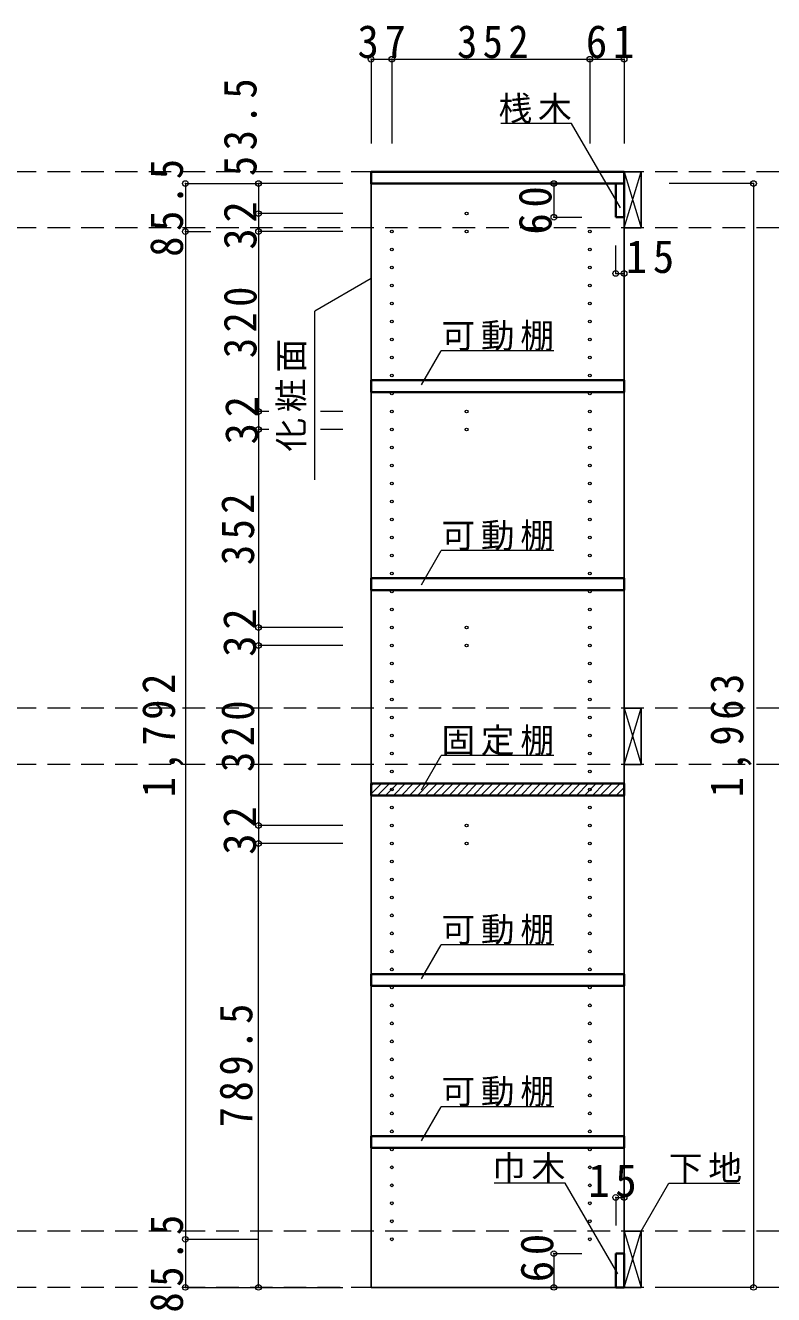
# Model space of a CAD drawing. Units: millimetres at full size, sheet at 1:20. Extents: x -3922 to 3878, y -2932 to 2722.
# Drawn here: x 510 to 1841, y -1724 to 533 of the extents above; entities that cross this region are included whole.
import ezdxf

# ---------------------------------------------------------------- set-up
doc = ezdxf.new("R2010")
doc.units = ezdxf.units.MM
doc.header["$LTSCALE"] = 20
doc.header["$PDMODE"] = 32
doc.header["$PDSIZE"] = 10
doc.linetypes.add('DASHED2', pattern=[3, 2, -1])
for name, color, linetype, lineweight in [('0-2', 2, 'Continuous', 35), ('0-3_固定棚', 3, 'Continuous', 25), ('0-4_可動棚', 3, 'Continuous', 25), ('0-5_側板', 4, 'Continuous', 9), ('0-7_桟木・巾木', 2, 'Continuous', 35), ('0-8', 3, 'Continuous', 25), ('0-A_文字', 7, 'Continuous', 18), ('0-B_寸法', 7, 'Continuous', 9), ('0-C_ハッチ', 4, 'Continuous', 9)]:
    doc.layers.add(name, color=color, linetype=linetype, lineweight=lineweight)
doc.styles.add('ＭＳ ゴシック', font='')
doc.styles.get('ＭＳ ゴシック').set_extended_font_data('MS Gothic')

msp = doc.modelspace()

# ---------------------------------------------------------------- linework, layer by layer
at = {"layer": '0-2'}
for p, q in [((1124.89, 272.73), (1574.89, 272.73)), ((1574.89, 272.73), (1574.89, 251.73))]:
    msp.add_line(p, q, dxfattribs=at)
msp.add_lwpolyline([(1574.89, 251.73), (1124.89, 251.73), (1124.89, 272.73)], dxfattribs=at)
at = {"layer": '0-3_固定棚', "color": 2, "lineweight": 35}
for p, q in [((1124.89, -815.27), (1574.89, -815.27)), ((1124.89, -815.27), (1124.89, -836.27)), ((1574.89, -815.27), (1574.89, -836.27)), ((1124.89, -836.27), (1574.89, -836.27))]:
    msp.add_line(p, q, dxfattribs=at)
at = {"layer": '0-4_可動棚', "color": 2, "lineweight": 35}
for p, q in [((1124.89, -119.27), (1124.89, -98.27)), ((1124.89, -119.27), (1574.89, -119.27)), ((1124.89, -471.27), (1124.89, -450.27)), ((1124.89, -471.27), (1574.89, -471.27)), ((1124.89, -1175.27), (1124.89, -1154.27)), ((1124.89, -1175.27), (1574.89, -1175.27)), ((1124.89, -1463.27), (1124.89, -1442.27)), ((1124.89, -1463.27), (1574.89, -1463.27))]:
    msp.add_line(p, q, dxfattribs=at)
for points in [[(1124.89, -98.27), (1574.89, -98.27), (1574.89, -119.27)], [(1124.89, -450.27), (1574.89, -450.27), (1574.89, -471.27)], [(1124.89, -1154.27), (1574.89, -1154.27), (1574.89, -1175.27)], [(1124.89, -1442.27), (1574.89, -1442.27), (1574.89, -1463.27)]]:
    msp.add_lwpolyline(points, dxfattribs=at)
at = {"layer": '0-5_側板', "color": 3, "lineweight": 25}
for p, q in [((1574.89, 251.73), (1124.89, 251.73)), ((1574.89, -1711.27), (1574.89, 251.73))]:
    msp.add_line(p, q, dxfattribs=at)
msp.add_lwpolyline([(1124.89, 251.73), (1124.89, -1711.27), (1574.89, -1711.27)], dxfattribs=at)
at = {"layer": '0-5_側板'}
for centre in [(1294.89, 198.23), (1161.89, 166.23), (1294.89, 166.23), (1513.89, 166.23), (1161.89, 134.23), (1513.89, 134.23), (1161.89, 102.23), (1513.89, 102.23), (1161.89, 70.23), (1513.89, 70.23), (1161.89, 38.23), (1513.89, 38.23), (1161.89, 6.23), (1513.89, 6.23), (1161.89, -25.77), (1513.89, -25.77), (1161.89, -57.77), (1513.89, -57.77), (1161.89, -89.77), (1513.89, -89.77), (1161.89, -121.77), (1513.89, -121.77), (1161.89, -153.77), (1294.89, -153.77), (1513.89, -153.77), (1161.89, -185.77), (1294.89, -185.77), (1513.89, -185.77), (1161.89, -217.77), (1513.89, -217.77), (1161.89, -249.77), (1513.89, -249.77), (1161.89, -281.77), (1513.89, -281.77), (1161.89, -313.77), (1513.89, -313.77), (1161.89, -345.77), (1513.89, -345.77), (1161.89, -377.77), (1513.89, -377.77), (1161.89, -409.77), (1513.89, -409.77), (1161.89, -441.77), (1513.89, -441.77), (1161.89, -473.77), (1513.89, -473.77), (1161.89, -505.77), (1513.89, -505.77), (1161.89, -537.77), (1294.89, -537.77), (1513.89, -537.77), (1161.89, -569.77), (1294.89, -569.77), (1513.89, -569.77), (1161.89, -601.77), (1513.89, -601.77), (1161.89, -633.77), (1513.89, -633.77), (1161.89, -665.77), (1513.89, -665.77), (1161.89, -697.77), (1513.89, -697.77), (1161.89, -729.77), (1513.89, -729.77), (1161.89, -761.77), (1513.89, -761.77), (1161.89, -793.77), (1513.89, -793.77), (1161.89, -825.77), (1513.89, -825.77), (1161.89, -857.77), (1513.89, -857.77), (1161.89, -889.77), (1294.89, -889.77), (1513.89, -889.77), (1161.89, -921.77), (1294.89, -921.77), (1513.89, -921.77), (1161.89, -953.77), (1513.89, -953.77), (1161.89, -985.77), (1513.89, -985.77), (1161.89, -1017.77), (1513.89, -1017.77), (1161.89, -1049.77), (1513.89, -1049.77), (1161.89, -1081.77), (1513.89, -1081.77), (1161.89, -1113.77), (1513.89, -1113.77), (1161.89, -1145.77), (1513.89, -1145.77), (1161.89, -1177.77), (1513.89, -1177.77), (1161.89, -1209.77), (1513.89, -1209.77), (1161.89, -1241.77), (1513.89, -1241.77), (1161.89, -1273.77), (1513.89, -1273.77), (1161.89, -1305.77), (1513.89, -1305.77), (1161.89, -1337.77), (1513.89, -1337.77), (1161.89, -1369.77), (1513.89, -1369.77), (1161.89, -1401.77), (1513.89, -1401.77), (1161.89, -1433.77), (1513.89, -1433.77), (1161.89, -1465.77), (1513.89, -1465.77), (1161.89, -1497.77), (1513.89, -1497.77), (1161.89, -1529.77), (1513.89, -1529.77), (1161.89, -1561.77), (1513.89, -1561.77), (1161.89, -1593.77), (1513.89, -1593.77), (1161.89, -1625.77), (1513.89, -1625.77)]:
    msp.add_circle(centre, 2.5, dxfattribs=at)
at = {"layer": '0-7_桟木・巾木'}
for p, q in [((1574.89, 251.73), (1559.89, 251.73)), ((1559.89, 191.73), (1559.89, 251.73)), ((1574.89, 251.73), (1574.89, 191.73)), ((1559.89, -1651.27), (1574.89, -1651.27)), ((1574.89, -1651.27), (1574.89, -1711.27))]:
    msp.add_line(p, q, dxfattribs=at)
for points in [[(1574.89, 191.73), (1563.4, 191.73), (1559.89, 191.73)], [(1574.89, -1711.27), (1559.89, -1711.27), (1559.89, -1651.27)]]:
    msp.add_lwpolyline(points, dxfattribs=at)
at = {"layer": '0-8'}
for p, q in [((1574.89, 272.73), (1574.89, 172.73)), ((1604.89, 272.73), (1574.89, 272.73)), ((1604.89, 172.73), (1604.89, 272.73)), ((1574.89, 172.73), (1604.89, 172.73)), ((1574.89, -681.27), (1574.89, -781.27)), ((1604.89, -681.27), (1574.89, -681.27)), ((1604.89, -781.27), (1604.89, -681.27)), ((1574.89, -781.27), (1604.89, -781.27)), ((1574.89, -1611.27), (1574.89, -1711.27)), ((1604.89, -1611.27), (1574.89, -1611.27)), ((1604.89, -1711.27), (1604.89, -1611.27)), ((1574.89, -1711.27), (1604.89, -1711.27))]:
    msp.add_line(p, q, dxfattribs=at)
at = {"layer": '0-8', "color": 7, "lineweight": 18}
for p, q in [((1574.89, 172.73), (1604.89, 272.73)), ((1574.89, 272.73), (1604.89, 172.73)), ((1574.89, -781.27), (1604.89, -681.27)), ((1574.89, -681.27), (1604.89, -781.27)), ((1574.89, -1711.27), (1604.89, -1611.27)), ((1574.89, -1611.27), (1604.89, -1711.27))]:
    msp.add_line(p, q, dxfattribs=at)
at = {"layer": '0-A_文字'}
for p, q in [((1124.89, 82.66), (1024.89, 24.93)), ((1024.89, -275.07), (1024.89, 24.93)), ((1214.88, -106.55), (1249.89, -45.9)), ((1449.89, -45.9), (1249.89, -45.9)), ((1214.88, -461.79), (1249.89, -401.14)), ((1449.89, -401.14), (1249.89, -401.14)), ((1214.88, -826.33), (1249.89, -765.68)), ((1449.89, -765.68), (1249.89, -765.68)), ((1214.88, -1162.55), (1249.89, -1101.9)), ((1449.89, -1101.9), (1249.89, -1101.9)), ((1214.88, -1450.55), (1249.89, -1389.9)), ((1449.89, -1389.9), (1249.89, -1389.9)), ((1470.11, -1525.68), (1344.09, -1525.68)), ((1563.49, -1687.41), (1470.11, -1525.68))]:
    msp.add_line(p, q, dxfattribs=at)
for points in [[(1568.22, 208.2), (1481.55, 358.32), (1355.52, 358.32)], [(1604.89, -1611.27), (1654.31, -1525.68), (1780.34, -1525.68)]]:
    msp.add_lwpolyline(points, dxfattribs=at)
at = {"layer": '0-B_寸法', "color": 4}
for p, q in [((1124.89, 472.73), (1124.89, 322.73)), ((1124.89, 472.73), (1574.89, 472.73)), ((1161.89, 472.73), (1161.89, 322.73)), ((1513.89, 472.73), (1513.89, 322.73)), ((1574.89, 472.73), (1574.89, 322.73)), ((794.89, 251.73), (794.89, -1711.27)), ((794.89, 251.73), (924.89, 251.73)), ((924.89, 251.73), (924.89, 198.23)), ((1074.89, 251.73), (924.89, 251.73)), ((1449.89, 251.73), (1449.89, 191.73)), ((1449.89, 251.73), (1499.89, 251.73)), ((1804.89, 251.73), (1654.89, 251.73)), ((1804.89, 251.73), (1804.89, -1711.27)), ((924.89, 198.23), (924.89, 166.23)), ((1074.89, 198.23), (924.89, 198.23)), ((1449.89, 191.73), (1499.89, 191.73)), ((794.89, 166.23), (839.91, 166.23)), ((924.89, 166.23), (924.89, -153.77)), ((1074.89, 166.23), (924.89, 166.23)), ((1559.89, 91.73), (1559.89, 141.73)), ((1574.89, 91.73), (1574.89, 141.73)), ((1559.89, 91.73), (1574.89, 91.73)), ((924.89, -153.77), (924.89, -185.77)), ((943.39, -153.77), (924.89, -153.77)), ((1074.89, -153.77), (1035.14, -153.77)), ((924.89, -185.77), (924.89, -537.77)), ((943.39, -185.77), (924.89, -185.77)), ((1074.89, -185.77), (1035.14, -185.77)), ((924.89, -537.77), (924.89, -569.77)), ((1074.89, -537.77), (924.89, -537.77)), ((924.89, -569.77), (924.89, -889.77)), ((1074.89, -569.77), (924.89, -569.77)), ((924.89, -889.77), (924.89, -921.77)), ((1074.89, -889.77), (924.89, -889.77)), ((1074.89, -921.77), (924.89, -921.77)), ((924.89, -1711.27), (924.89, -921.77)), ((1559.89, -1551.27), (1574.89, -1551.27)), ((1559.89, -1551.27), (1559.89, -1601.27)), ((1574.89, -1551.27), (1574.89, -1601.27)), ((794.89, -1625.77), (924.89, -1625.77)), ((1449.89, -1651.27), (1449.89, -1711.27)), ((1449.89, -1651.27), (1499.89, -1651.27)), ((794.89, -1711.27), (924.89, -1711.27)), ((924.89, -1711.27), (1074.89, -1711.27)), ((1449.89, -1711.27), (1499.89, -1711.27)), ((1804.89, -1711.27), (1654.89, -1711.27))]:
    msp.add_line(p, q, dxfattribs=at)
at = {"layer": '0-B_寸法', "color": 4, "linetype": 'DASHED2'}
for p, q in [((3049.89, 272.73), (-2724.11, 272.73)), ((3049.89, 172.73), (-2724.11, 172.73)), ((3049.89, -681.27), (-2724.11, -681.27)), ((3049.89, -781.27), (-2724.11, -781.27)), ((3049.89, -1611.27), (-2724.11, -1611.27)), ((3049.89, -1711.27), (-2724.11, -1711.27))]:
    msp.add_line(p, q, dxfattribs=at)
at = {"layer": '0-B_寸法'}
for p in [(1124.89, 472.73), (1161.89, 472.73), (1513.89, 472.73), (1574.89, 472.73), (794.89, 251.73), (924.89, 251.73), (1449.89, 251.73), (1804.89, 251.73), (924.89, 198.23), (1449.89, 191.73), (794.89, 166.23), (924.89, 166.23), (1559.89, 91.73), (1574.89, 91.73), (924.89, -153.77), (924.89, -185.77), (924.89, -537.77), (924.89, -569.77), (924.89, -889.77), (924.89, -921.77), (1559.89, -1551.27), (1574.89, -1551.27), (794.89, -1625.77), (1449.89, -1651.27), (794.89, -1711.27), (924.89, -1711.27), (1449.89, -1711.27), (1804.89, -1711.27)]:
    msp.add_point(p, dxfattribs=at)
at = {"layer": '0-C_ハッチ'}
for p, q in [((1124.89, -833.79), (1143.42, -815.27)), ((1124.89, -819.65), (1129.28, -815.27)), ((1136.56, -836.27), (1157.56, -815.27)), ((1150.7, -836.27), (1171.7, -815.27)), ((1164.85, -836.27), (1185.85, -815.27)), ((1178.99, -836.27), (1199.99, -815.27)), ((1193.13, -836.27), (1214.13, -815.27)), ((1207.27, -836.27), (1228.27, -815.27)), ((1221.41, -836.27), (1242.41, -815.27)), ((1235.56, -836.27), (1256.56, -815.27)), ((1249.7, -836.27), (1270.7, -815.27)), ((1263.84, -836.27), (1284.84, -815.27)), ((1277.98, -836.27), (1298.98, -815.27)), ((1292.12, -836.27), (1313.12, -815.27)), ((1306.27, -836.27), (1327.27, -815.27)), ((1320.41, -836.27), (1341.41, -815.27)), ((1334.55, -836.27), (1355.55, -815.27)), ((1348.69, -836.27), (1369.69, -815.27)), ((1362.84, -836.27), (1383.84, -815.27)), ((1376.98, -836.27), (1397.98, -815.27)), ((1391.12, -836.27), (1412.12, -815.27)), ((1405.26, -836.27), (1426.26, -815.27)), ((1419.4, -836.27), (1440.4, -815.27)), ((1433.55, -836.27), (1454.55, -815.27)), ((1447.69, -836.27), (1468.69, -815.27)), ((1461.83, -836.27), (1482.83, -815.27)), ((1475.97, -836.27), (1496.97, -815.27)), ((1490.11, -836.27), (1511.11, -815.27)), ((1504.26, -836.27), (1525.26, -815.27)), ((1518.4, -836.27), (1539.4, -815.27)), ((1532.54, -836.27), (1553.54, -815.27)), ((1546.68, -836.27), (1567.68, -815.27)), ((1560.83, -836.27), (1574.89, -822.2))]:
    msp.add_line(p, q, dxfattribs=at)

# ---------------------------------------------------------------- texts
at = {"layer": '0-A_文字', "char_height": 43.99, "attachment_point": 7, "style": 'ＭＳ ゴシック'}
for s, insert in [('\\T1.17;桟木', (1351.55, 358.32)), ('\\T1.17;可動棚', (1249.89, -45.9)), ('\\T1.17;可動棚', (1249.89, -401.14)), ('\\T1.17;固定棚', (1249.89, -765.68)), ('\\T1.17;可動棚', (1249.89, -1101.9)), ('\\T1.17;可動棚', (1249.89, -1389.9)), ('\\T1.17;巾木', (1340.11, -1525.68)), ('\\T1.17;下地', (1654.31, -1525.68))]:
    msp.add_mtext(s, dxfattribs=dict(at, insert=insert))
at = {"layer": '0-A_文字', "insert": (1009.89, -225.07), "char_height": 43.99, "attachment_point": 7, "rotation": 90, "style": 'ＭＳ ゴシック'}
msp.add_mtext('\\T1.17;化粧面', dxfattribs=at)
at = {"layer": '0-B_寸法', "char_height": 58.65, "attachment_point": 7, "style": 'ＭＳ ゴシック'}
for s, insert in [('\\T1.27;\\W0.95;37', (1100.89, 473.94)), ('\\T1.27;\\W0.9;352', (1277.89, 473.94)), ('\\T1.27;\\W0.95;61', (1506.89, 473.94)), ('\\T1.27;\\W0.95;15', (1577.79, 91.73)), ('\\T1.27;\\W0.95;15', (1511.05, -1551.27))]:
    msp.add_mtext(s, dxfattribs=dict(at, insert=insert))
at = {"layer": '0-B_寸法', "char_height": 58.65, "attachment_point": 7, "rotation": 90, "style": 'ＭＳ ゴシック'}
for s, insert in [('\\T1.28;\\W0.9;53.5', (922.28, 264.81)), ('\\T1.28;\\W0.9;85.5', (791.57, 121.48)), ('\\T1.27;\\W0.95;60', (1446.69, 160.86)), ('\\T1.27;\\W0.95;32', (922.28, 134.1)), ('\\T1.27;\\W0.9;320', (922.28, -58.77)), ('\\T1.27;\\W0.95;32', (924.89, -212.27)), ('\\T1.27;\\W0.9;352', (917.98, -426.77)), ('\\T1.27;\\W0.95;32', (921.38, -589.89)), ('\\T1.28;\\W0.9;1,792', (791.57, -839.77)), ('\\T1.28;\\W0.9;1,963', (1801.57, -839.77)), ('\\T1.27;\\W0.9;320', (917.98, -794.77)), ('\\T1.27;\\W0.95;32', (921.38, -941.89)), ('\\T1.28;\\W0.9;789.5', (914.89, -1426.52)), ('\\T1.28;\\W0.9;85.5', (791.57, -1756.02)), ('\\T1.27;\\W0.95;60', (1449.89, -1702.05))]:
    msp.add_mtext(s, dxfattribs=dict(at, insert=insert))

doc.saveas('drawing.dxf')
